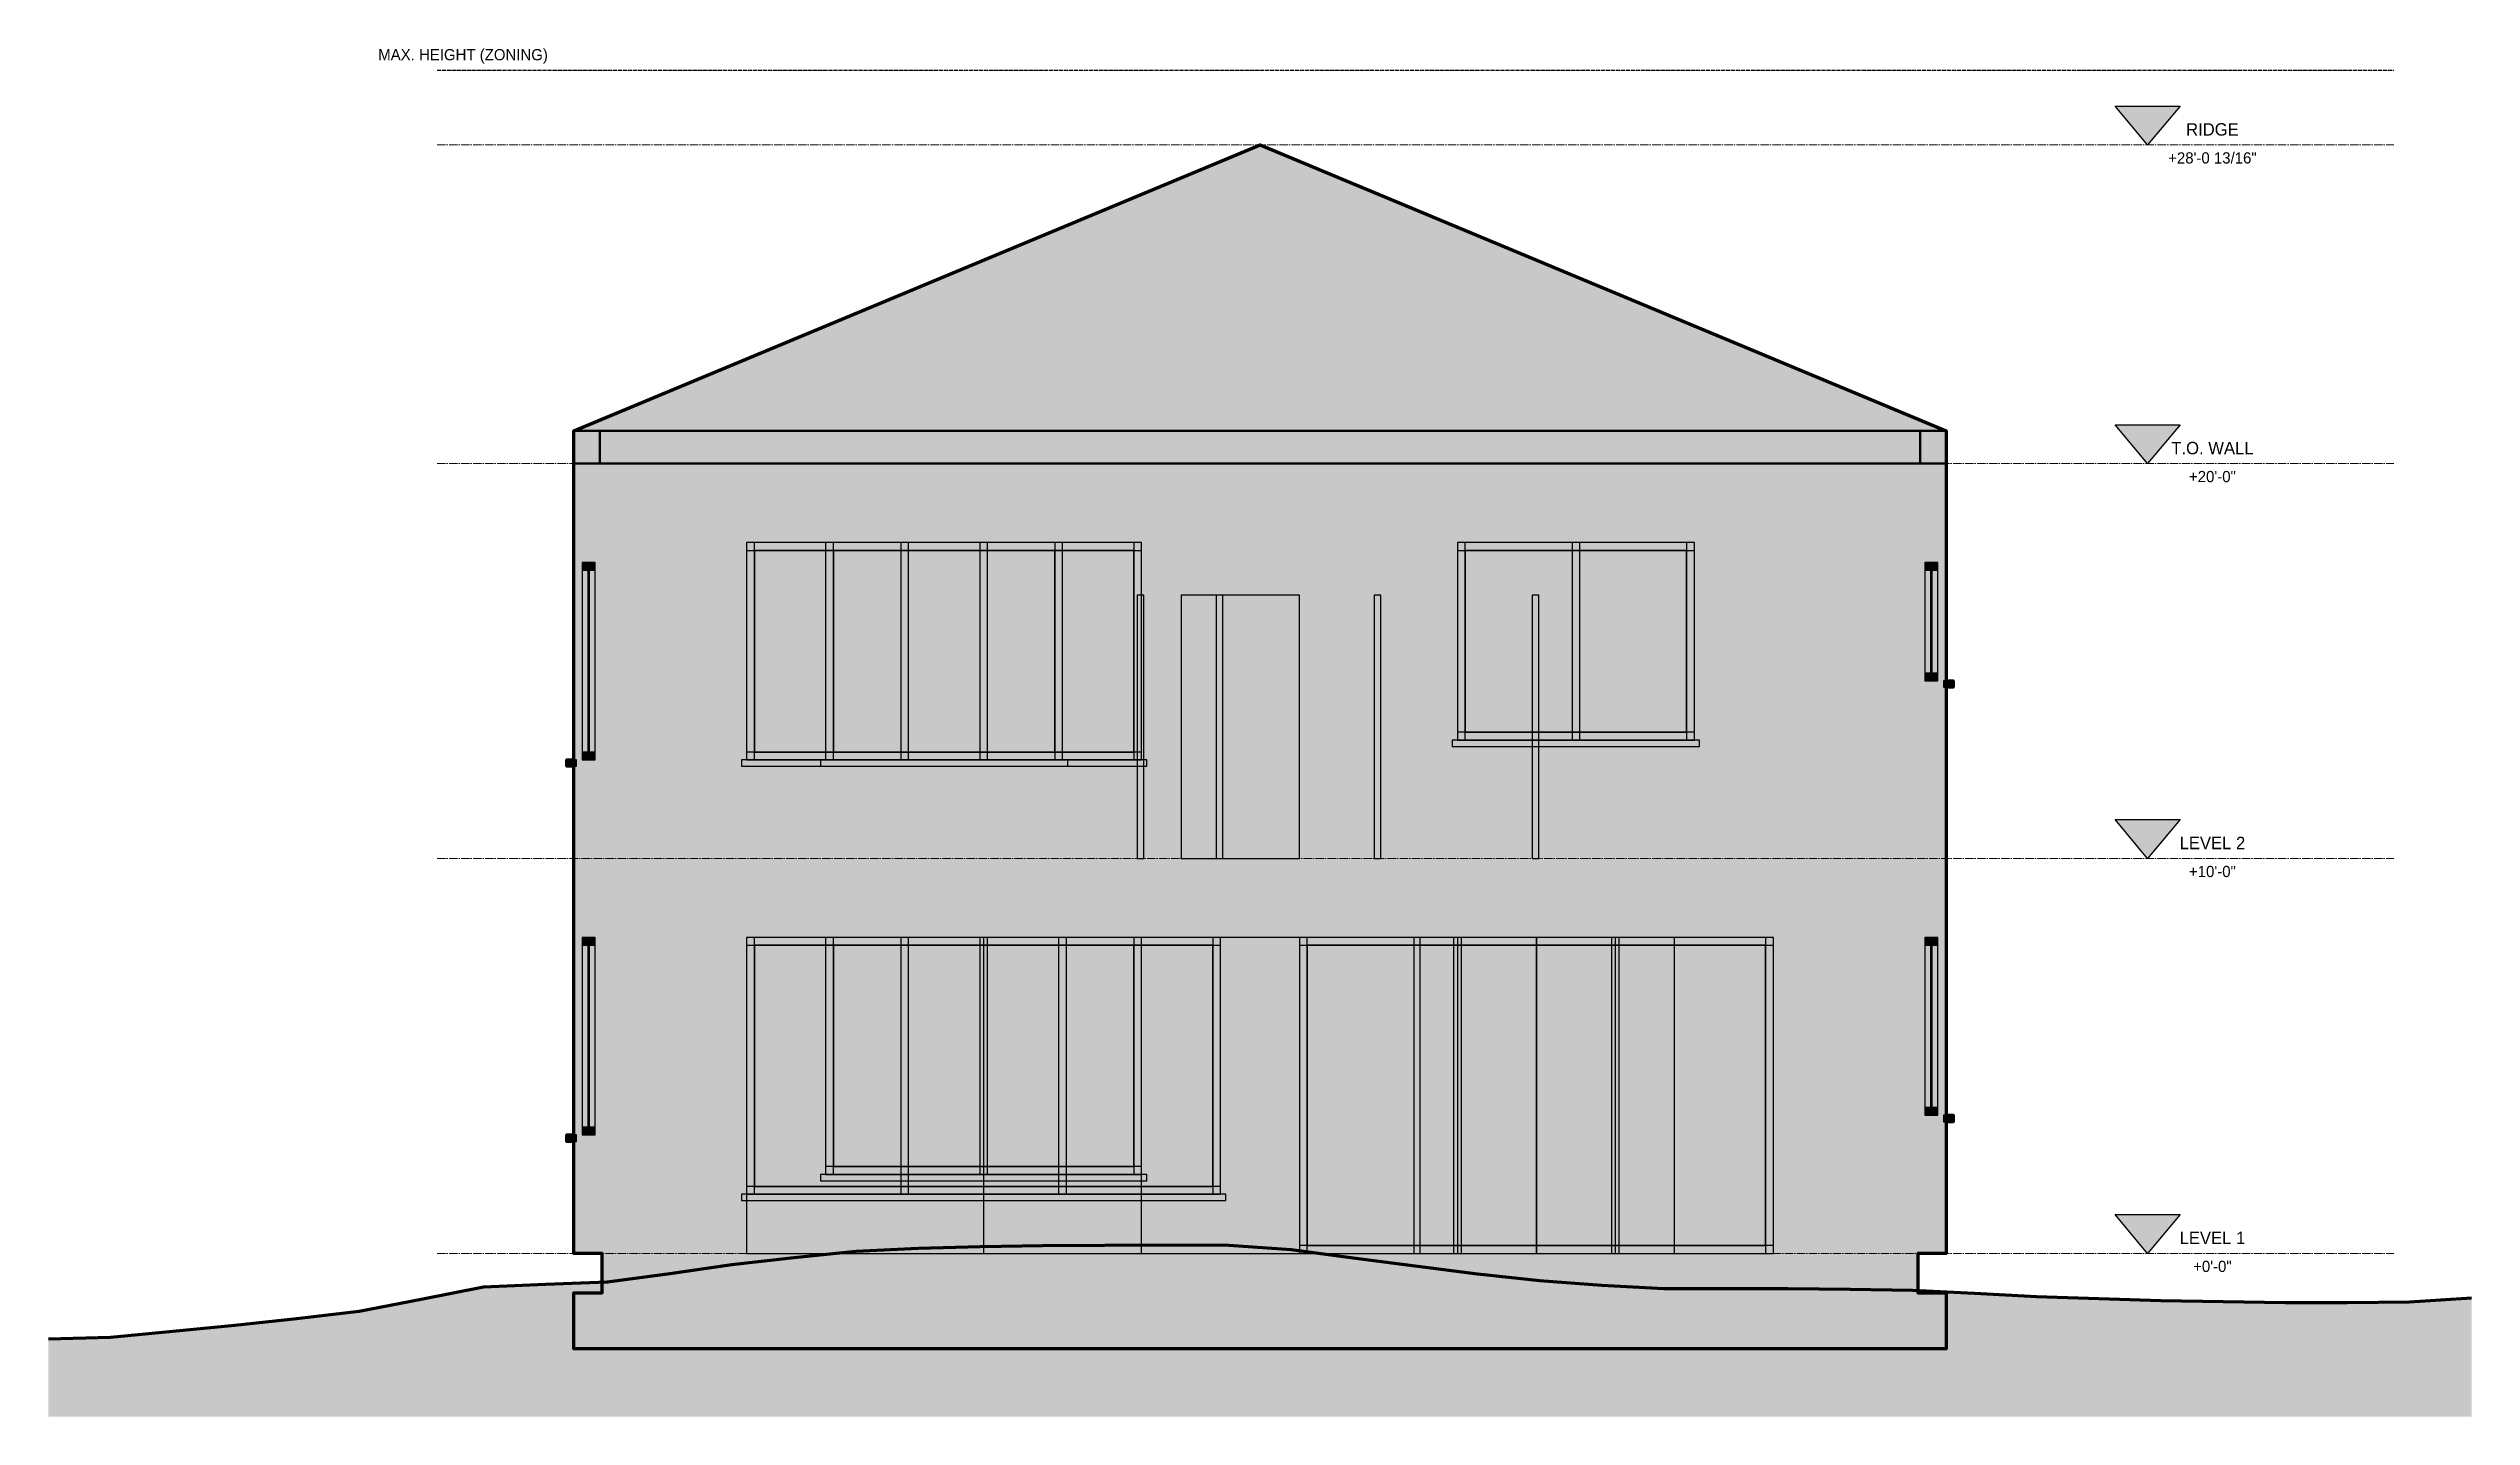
# Model space of a CAD drawing. Header units: inches. Extents: x -368 to 368, y -49 to 367.
import ezdxf
from ezdxf.enums import TextEntityAlignment as Align

# ---------------------------------------------------------------- set-up
doc = ezdxf.new("R2010")
doc.units = ezdxf.units.IN
doc.header["$MEASUREMENT"] = 0
doc.linetypes.add('DASHDOT', pattern=[3.556, 2.54, -0.508, 0, -0.508])
doc.linetypes.add('DASHED', pattern=[1.524, 1.27, -0.254])
for name, color, linetype, lineweight in [('A-ANNO-LEVL', 1, 'DASHDOT', 18), ('A-ANNO-SYMB', 7, 'CONTINUOUS', 25), ('A-ANNO-TEXT', 7, 'CONTINUOUS', 25), ('A-ELEV-FILL', 9, 'CONTINUOUS', 0), ('A-ELEV-OTLN', 7, 'CONTINUOUS', 70), ('A-GLAZ', 4, 'CONTINUOUS', 25), ('A-ROOF', 6, 'CONTINUOUS', 50), ('C-PROP-SBCK', 1, 'DASHED', 25), ('G-GRND', 7, 'CONTINUOUS', 100), ('G-GRND-PATT', 34, 'CONTINUOUS', 0)]:
    doc.layers.add(name, color=color, linetype=linetype, lineweight=lineweight)

msp = doc.modelspace()

# ---------------------------------------------------------------- hatches: boundary and pattern name
at = {"layer": 'A-ANNO-SYMB'}
for points in [[(269.72, 337.29), (259.88, 349.1), (279.56, 349.1)], [(269.72, 240.45), (259.88, 252.27), (279.56, 252.27)], [(269.72, 120.45), (259.88, 132.27), (279.56, 132.27)], [(269.72, 0.45), (259.88, 12.27), (279.56, 12.27)]]:
    msp.add_hatch(color=256, dxfattribs=at).paths.add_polyline_path(points)
at = {"layer": 'A-ELEV-FILL'}
for points in [[(-208.5, 120.45), (-199.5, 120.45), (-199.5, 240.45), (-208.5, 240.45)], [(-208.5, 210.45), (-199.5, 210.45), (-199.5, 240.45), (-208.5, 240.45)], [(-208.5, 120.45), (-199.5, 120.45), (-199.5, 240.45), (-208.5, 240.45)], [(-208.5, 210.45), (-199.5, 210.45), (-199.5, 240.45), (-208.5, 240.45)], [(-208.5, 120.45), (-199.5, 120.45), (-199.5, 240.45), (-208.5, 240.45)], [(-208.5, 210.45), (-199.5, 210.45), (-199.5, 240.45), (-208.5, 240.45)], [(-208.5, 120.45), (-199.5, 120.45), (-199.5, 240.45), (-208.5, 240.45)], [(-208.5, 120.45), (-156, 120.45), (-156, 240.45), (-208.5, 240.45)], [(-204, 120.45), (-24, 120.45), (-24, 240.45), (-204, 240.45)], [(-204, 120.45), (-12, 120.45), (-12, 240.45), (-204, 240.45)], [(-199.5, 120.45), (-132, 120.45), (-132, 240.45), (-199.5, 240.45)], [(-156, 216.45), (-60, 216.45), (-60, 240.45), (-156, 240.45)], [(-132, 216.45), (-36, 216.45), (-36, 240.45), (-132, 240.45)], [(-60, 120.45), (60, 120.45), (60, 240.45), (-60, 240.45)], [(-38.25, 120.45), (-33.75, 120.45), (-33.75, 240.45), (-38.25, 240.45)], [(-38.25, 200.49), (-33.75, 200.49), (-33.75, 240.45), (-38.25, 240.45)], [(-38.25, 120.45), (-33.75, 120.45), (-33.75, 240.45), (-38.25, 240.45)], [(-36, 120.45), (208.5, 120.45), (208.5, 240.45), (-36, 240.45)], [(-24, 200.49), (12, 200.49), (12, 240.45), (-24, 240.45)], [(-14.25, 120.45), (-9.75, 120.45), (-9.75, 240.45), (-14.25, 240.45)], [(-14.25, 200.49), (-9.75, 200.49), (-9.75, 240.45), (-14.25, 240.45)], [(-14.25, 120.45), (-9.75, 120.45), (-9.75, 240.45), (-14.25, 240.45)], [(12, 120.45), (204, 120.45), (204, 240.45), (12, 240.45)], [(33.75, 120.45), (38.25, 120.45), (38.25, 240.45), (33.75, 240.45)], [(33.75, 200.49), (38.25, 200.49), (38.25, 240.45), (33.75, 240.45)], [(33.75, 120.45), (38.25, 120.45), (38.25, 240.45), (33.75, 240.45)], [(60, 216.45), (132, 216.45), (132, 240.45), (60, 240.45)], [(81.75, 120.45), (86.25, 120.45), (86.25, 240.45), (81.75, 240.45)], [(81.75, 200.49), (86.25, 200.49), (86.25, 240.45), (81.75, 240.45)], [(81.75, 120.45), (86.25, 120.45), (86.25, 240.45), (81.75, 240.45)], [(81.75, 200.49), (86.25, 200.49), (86.25, 240.45), (81.75, 240.45)], [(81.75, 120.45), (86.25, 120.45), (86.25, 240.45), (81.75, 240.45)], [(84, 120.45), (204, 120.45), (204, 240.45), (84, 240.45)], [(132, 120.45), (199.5, 120.45), (199.5, 240.45), (132, 240.45)], [(199.5, 120.45), (208.5, 120.45), (208.5, 240.45), (199.5, 240.45)], [(199.5, 210.45), (208.5, 210.45), (208.5, 240.45), (199.5, 240.45)], [(199.5, 120.45), (208.5, 120.45), (208.5, 240.45), (199.5, 240.45)], [(199.5, 210.45), (208.5, 210.45), (208.5, 240.45), (199.5, 240.45)], [(199.5, 120.45), (208.5, 120.45), (208.5, 240.45), (199.5, 240.45)], [(199.5, 120.45), (208.5, 120.45), (208.5, 174.45), (199.5, 174.45)], [(199.5, 120.45), (208.5, 120.45), (208.5, 174.45), (199.5, 174.45)], [(60, 120.45), (132, 120.45), (132, 156.45), (60, 156.45)], [(-208.5, 120.45), (-199.5, 120.45), (-199.5, 150.45), (-208.5, 150.45)], [(-208.5, 120.45), (-199.5, 120.45), (-199.5, 150.45), (-208.5, 150.45)], [(-208.5, 120.45), (-199.5, 120.45), (-199.5, 150.45), (-208.5, 150.45)], [(-156, 120.45), (-60, 120.45), (-60, 150.45), (-156, 150.45)], [(-132, 120.45), (-36, 120.45), (-36, 150.45), (-132, 150.45)], [(-208.5, 0.45), (-199.5, 0.45), (-199.5, 120.45), (-208.5, 120.45)], [(-208.5, 96.45), (-199.5, 96.45), (-199.5, 120.45), (-208.5, 120.45)], [(-208.5, 0.45), (-199.5, 0.45), (-199.5, 120.45), (-208.5, 120.45)], [(-208.5, 96.45), (-199.5, 96.45), (-199.5, 120.45), (-208.5, 120.45)], [(-208.5, 0.45), (-199.5, 0.45), (-199.5, 120.45), (-208.5, 120.45)], [(-208.5, 0.45), (-156, 0.45), (-156, 120.45), (-208.5, 120.45)], [(-204, 0.45), (-84, 0.45), (-84, 120.45), (-204, 120.45)], [(-204, 0.45), (-156, 0.45), (-156, 120.45), (-204, 120.45)], [(-199.89, 108.45), (199.89, 108.45), (199.89, 120.45), (-199.89, 120.45)], [(-199.5, 0.45), (-132, 0.45), (-132, 120.45), (-199.5, 120.45)], [(-156, 96.45), (-36, 96.45), (-36, 120.45), (-156, 120.45)], [(-156, 96.45), (-12, 96.45), (-12, 120.45), (-156, 120.45)], [(-132, 96.45), (-36, 96.45), (-36, 120.45), (-132, 120.45)], [(-84, 96.45), (84, 96.45), (84, 120.45), (-84, 120.45)], [(-36, 0.45), (12, 0.45), (12, 120.45), (-36, 120.45)], [(-36, 0.45), (60, 0.45), (60, 120.45), (-36, 120.45)], [(-12, 0.45), (84, 0.45), (84, 120.45), (-12, 120.45)], [(12, 96.45), (156, 96.45), (156, 120.45), (12, 120.45)], [(45.75, 0.45), (50.25, 0.45), (50.25, 120.45), (45.75, 120.45)], [(45.75, 96.45), (50.25, 96.45), (50.25, 120.45), (45.75, 120.45)], [(45.75, 0.45), (50.25, 0.45), (50.25, 120.45), (45.75, 120.45)], [(60, 96.45), (108, 96.45), (108, 120.45), (60, 120.45)], [(84, 0.45), (204, 0.45), (204, 120.45), (84, 120.45)], [(84, 96.45), (126, 96.45), (126, 120.45), (84, 120.45)], [(108, 0.45), (204, 0.45), (204, 120.45), (108, 120.45)], [(126, 0.45), (199.5, 0.45), (199.5, 120.45), (126, 120.45)], [(156, 0.45), (208.5, 0.45), (208.5, 120.45), (156, 120.45)], [(158.83, 108.45), (199.89, 108.45), (199.89, 120.45), (158.83, 120.45)], [(199.5, 0.45), (208.5, 0.45), (208.5, 120.45), (199.5, 120.45)], [(199.5, 96.45), (208.5, 96.45), (208.5, 120.45), (199.5, 120.45)], [(199.5, 0.45), (208.5, 0.45), (208.5, 120.45), (199.5, 120.45)], [(160.8, 0.45), (199.2, 0.45), (199.2, 112.95), (160.8, 112.95)], [(160.8, 0.45), (199.2, 0.45), (199.2, 105.45), (160.8, 105.45)], [(160.8, 0.45), (199.2, 0.45), (199.2, 97.95), (160.8, 97.95)], [(160.8, 0.45), (199.2, 0.45), (199.2, 90.45), (160.8, 90.45)], [(160.8, 0.45), (199.2, 0.45), (199.2, 82.95), (160.8, 82.95)], [(160.8, 0.45), (199.2, 0.45), (199.2, 75.45), (160.8, 75.45)], [(160.8, 0.45), (199.2, 0.45), (199.2, 67.95), (160.8, 67.95)], [(160.8, 0.45), (199.2, 0.45), (199.2, 60.45), (160.8, 60.45)], [(160.8, 0.45), (199.2, 0.45), (199.2, 52.95), (160.8, 52.95)], [(160.8, 0.45), (199.2, 0.45), (199.2, 45.45), (160.8, 45.45)], [(160.8, 0.45), (199.2, 0.45), (199.2, 37.95), (160.8, 37.95)], [(199.5, 0.45), (208.5, 0.45), (208.5, 42.45), (199.5, 42.45)], [(-208.5, 0.45), (-199.5, 0.45), (-199.5, 36.45), (-208.5, 36.45)], [(-208.5, 0.45), (-199.5, 0.45), (-199.5, 36.45), (-208.5, 36.45)], [(160.8, 0.45), (199.2, 0.45), (199.2, 30.45), (160.8, 30.45)], [(-132, 0.45), (-36, 0.45), (-36, 24.45), (-132, 24.45)], [(160.8, 0.45), (199.2, 0.45), (199.2, 22.95), (160.8, 22.95)], [(-156, 0.45), (-12, 0.45), (-12, 18.45), (-156, 18.45)], [(160.8, 0.45), (199.2, 0.45), (199.2, 15.45), (160.8, 15.45)], [(160.8, 0.45), (199.2, 0.45), (199.2, 7.95), (160.8, 7.95)], [(-199.89, -11.55), (199.89, -11.55), (199.89, 0.45), (-199.89, 0.45)], [(-208.5, -28.52), (208.5, -28.52), (208.5, -11.55), (-208.5, -11.55)]]:
    msp.add_hatch(color=256, dxfattribs=at).paths.add_polyline_path(points)
at = {"layer": 'A-GLAZ'}
for points in [[(-156, 214.09), (-60, 214.09), (-60, 216.45), (-156, 216.45)], [(-156, 150.45), (-153.64, 150.45), (-153.64, 216.45), (-156, 216.45)], [(-153.64, 152.82), (-62.36, 152.82), (-62.36, 214.09), (-153.64, 214.09)], [(-132, 214.09), (-36, 214.09), (-36, 216.45), (-132, 216.45)], [(-132, 150.45), (-129.64, 150.45), (-129.64, 216.45), (-132, 216.45)], [(-129.64, 152.82), (-38.36, 152.82), (-38.36, 214.09), (-129.64, 214.09)], [(-109.18, 150.45), (-106.82, 150.45), (-106.82, 216.45), (-109.18, 216.45)], [(-85.18, 150.45), (-82.82, 150.45), (-82.82, 216.45), (-85.18, 216.45)], [(-62.36, 150.45), (-60, 150.45), (-60, 216.45), (-62.36, 216.45)], [(-38.36, 150.45), (-36, 150.45), (-36, 216.45), (-38.36, 216.45)], [(60, 214.09), (132, 214.09), (132, 216.45), (60, 216.45)], [(60, 156.45), (62.36, 156.45), (62.36, 216.45), (60, 216.45)], [(62.36, 158.82), (129.64, 158.82), (129.64, 214.09), (62.36, 214.09)], [(94.82, 156.45), (97.18, 156.45), (97.18, 216.45), (94.82, 216.45)], [(129.64, 156.45), (132, 156.45), (132, 216.45), (129.64, 216.45)], [(-205.97, 150.45), (-202.03, 150.45), (-202.03, 210.45), (-205.97, 210.45)], [(-205.97, 150.45), (-202.03, 150.45), (-202.03, 210.45), (-205.97, 210.45)], [(-205.97, 208.09), (-202.03, 208.09), (-202.03, 210.45), (-205.97, 210.45)], [(-205.97, 150.45), (-202.03, 150.45), (-202.03, 210.45), (-205.97, 210.45)], [(-205.97, 150.45), (-202.03, 150.45), (-202.03, 210.45), (-205.97, 210.45)], [(-205.97, 150.45), (-202.03, 150.45), (-202.03, 210.45), (-205.97, 210.45)], [(-205.97, 208.09), (-202.03, 208.09), (-202.03, 210.45), (-205.97, 210.45)], [(-205.97, 150.45), (-202.03, 150.45), (-202.03, 210.45), (-205.97, 210.45)], [(-205.97, 150.45), (-202.03, 150.45), (-202.03, 210.45), (-205.97, 210.45)], [(-205.97, 150.45), (-202.03, 150.45), (-202.03, 210.45), (-205.97, 210.45)], [(-205.97, 208.09), (-202.03, 208.09), (-202.03, 210.45), (-205.97, 210.45)], [(-205.97, 150.45), (-202.03, 150.45), (-202.03, 210.45), (-205.97, 210.45)], [(-204.24, 152.82), (-203.76, 152.82), (-203.76, 208.09), (-204.24, 208.09)], [(-204.24, 152.82), (-203.76, 152.82), (-203.76, 208.09), (-204.24, 208.09)], [(-204.24, 152.82), (-203.76, 152.82), (-203.76, 208.09), (-204.24, 208.09)], [(202.03, 174.45), (205.97, 174.45), (205.97, 210.45), (202.03, 210.45)], [(202.03, 208.09), (205.97, 208.09), (205.97, 210.45), (202.03, 210.45)], [(202.03, 174.45), (205.97, 174.45), (205.97, 210.45), (202.03, 210.45)], [(202.03, 174.45), (205.97, 174.45), (205.97, 210.45), (202.03, 210.45)], [(202.03, 208.09), (205.97, 208.09), (205.97, 210.45), (202.03, 210.45)], [(202.03, 174.45), (205.97, 174.45), (205.97, 210.45), (202.03, 210.45)], [(203.76, 176.82), (204.24, 176.82), (204.24, 208.09), (203.76, 208.09)], [(203.76, 176.82), (204.24, 176.82), (204.24, 208.09), (203.76, 208.09)], [(-37.29, 120.45), (-35.32, 120.45), (-35.32, 200.49), (-37.29, 200.49)], [(-24, 120.45), (12, 120.45), (12, 200.49), (-24, 200.49)], [(-13.29, 120.45), (-11.32, 120.45), (-11.32, 200.49), (-13.29, 200.49)], [(34.71, 120.45), (36.68, 120.45), (36.68, 200.49), (34.71, 200.49)], [(82.71, 120.45), (84.68, 120.45), (84.68, 200.49), (82.71, 200.49)], [(82.71, 120.45), (84.68, 120.45), (84.68, 200.49), (82.71, 200.49)], [(202.03, 174.45), (205.97, 174.45), (205.97, 176.82), (202.03, 176.82)], [(202.03, 174.45), (205.97, 174.45), (205.97, 176.82), (202.03, 176.82)], [(207.71, 172.49), (210.67, 172.49), (210.67, 174.45), (207.71, 174.45)], [(207.71, 172.49), (210.67, 172.49), (210.67, 174.45), (207.71, 174.45)], [(58.43, 154.49), (133.57, 154.49), (133.57, 156.45), (58.43, 156.45)], [(60, 156.45), (132, 156.45), (132, 158.82), (60, 158.82)], [(-210.67, 148.49), (-207.71, 148.49), (-207.71, 150.45), (-210.67, 150.45)], [(-210.67, 148.49), (-207.71, 148.49), (-207.71, 150.45), (-210.67, 150.45)], [(-210.67, 148.49), (-207.71, 148.49), (-207.71, 150.45), (-210.67, 150.45)], [(-205.97, 150.45), (-202.03, 150.45), (-202.03, 152.82), (-205.97, 152.82)], [(-205.97, 150.45), (-202.03, 150.45), (-202.03, 152.82), (-205.97, 152.82)], [(-205.97, 150.45), (-202.03, 150.45), (-202.03, 152.82), (-205.97, 152.82)], [(-157.57, 148.49), (-58.43, 148.49), (-58.43, 150.45), (-157.57, 150.45)], [(-156, 150.45), (-60, 150.45), (-60, 152.82), (-156, 152.82)], [(-133.57, 148.49), (-34.43, 148.49), (-34.43, 150.45), (-133.57, 150.45)], [(-132, 150.45), (-36, 150.45), (-36, 152.82), (-132, 152.82)], [(-205.97, 36.45), (-202.03, 36.45), (-202.03, 96.45), (-205.97, 96.45)], [(-205.97, 36.45), (-202.03, 36.45), (-202.03, 96.45), (-205.97, 96.45)], [(-205.97, 94.09), (-202.03, 94.09), (-202.03, 96.45), (-205.97, 96.45)], [(-205.97, 36.45), (-202.03, 36.45), (-202.03, 96.45), (-205.97, 96.45)], [(-205.97, 36.45), (-202.03, 36.45), (-202.03, 96.45), (-205.97, 96.45)], [(-205.97, 94.09), (-202.03, 94.09), (-202.03, 96.45), (-205.97, 96.45)], [(-205.97, 36.45), (-202.03, 36.45), (-202.03, 96.45), (-205.97, 96.45)], [(-156, 0.45), (-36, 0.45), (-36, 96.45), (-156, 96.45)], [(-156, 94.09), (-12, 94.09), (-12, 96.45), (-156, 96.45)], [(-156, 18.45), (-153.64, 18.45), (-153.64, 96.45), (-156, 96.45)], [(-132, 94.09), (-36, 94.09), (-36, 96.45), (-132, 96.45)], [(-132, 24.45), (-129.64, 24.45), (-129.64, 96.45), (-132, 96.45)], [(-109.18, 18.45), (-106.82, 18.45), (-106.82, 96.45), (-109.18, 96.45)], [(-85.18, 24.45), (-82.82, 24.45), (-82.82, 96.45), (-85.18, 96.45)], [(-84, 0.45), (84, 0.45), (84, 96.45), (-84, 96.45)], [(-61.18, 18.45), (-58.82, 18.45), (-58.82, 96.45), (-61.18, 96.45)], [(-38.36, 24.45), (-36, 24.45), (-36, 96.45), (-38.36, 96.45)], [(-14.36, 18.45), (-12, 18.45), (-12, 96.45), (-14.36, 96.45)], [(12, 94.09), (156, 94.09), (156, 96.45), (12, 96.45)], [(12, 0.45), (14.36, 0.45), (14.36, 96.45), (12, 96.45)], [(46.71, 0.45), (48.68, 0.45), (48.68, 96.45), (46.71, 96.45)], [(58.82, 0.45), (61.18, 0.45), (61.18, 96.45), (58.82, 96.45)], [(60, 0.45), (108, 0.45), (108, 96.45), (60, 96.45)], [(84, 0.45), (126, 0.45), (126, 96.45), (84, 96.45)], [(106.82, 0.45), (109.18, 0.45), (109.18, 96.45), (106.82, 96.45)], [(153.64, 0.45), (156, 0.45), (156, 96.45), (153.64, 96.45)], [(202.03, 42.45), (205.97, 42.45), (205.97, 96.45), (202.03, 96.45)], [(202.03, 42.45), (205.97, 42.45), (205.97, 96.45), (202.03, 96.45)], [(202.03, 94.09), (205.97, 94.09), (205.97, 96.45), (202.03, 96.45)], [(202.03, 42.45), (205.97, 42.45), (205.97, 96.45), (202.03, 96.45)], [(-204.24, 38.82), (-203.76, 38.82), (-203.76, 94.09), (-204.24, 94.09)], [(-204.24, 38.82), (-203.76, 38.82), (-203.76, 94.09), (-204.24, 94.09)], [(-153.64, 20.82), (-14.36, 20.82), (-14.36, 94.09), (-153.64, 94.09)], [(-129.64, 26.82), (-38.36, 26.82), (-38.36, 94.09), (-129.64, 94.09)], [(14.36, 2.82), (153.64, 2.82), (153.64, 94.09), (14.36, 94.09)], [(203.76, 44.82), (204.24, 44.82), (204.24, 94.09), (203.76, 94.09)], [(202.03, 42.45), (205.97, 42.45), (205.97, 44.82), (202.03, 44.82)], [(-205.97, 36.45), (-202.03, 36.45), (-202.03, 38.82), (-205.97, 38.82)], [(-205.97, 36.45), (-202.03, 36.45), (-202.03, 38.82), (-205.97, 38.82)], [(207.71, 40.49), (210.67, 40.49), (210.67, 42.45), (207.71, 42.45)], [(-210.67, 34.49), (-207.71, 34.49), (-207.71, 36.45), (-210.67, 36.45)], [(-210.67, 34.49), (-207.71, 34.49), (-207.71, 36.45), (-210.67, 36.45)], [(-133.57, 22.49), (-34.43, 22.49), (-34.43, 24.45), (-133.57, 24.45)], [(-132, 24.45), (-36, 24.45), (-36, 26.82), (-132, 26.82)], [(-157.57, 16.49), (-10.43, 16.49), (-10.43, 18.45), (-157.57, 18.45)], [(-156, 18.45), (-12, 18.45), (-12, 20.82), (-156, 20.82)], [(12, 0.45), (156, 0.45), (156, 2.82), (12, 2.82)]]:
    msp.add_hatch(color=256, dxfattribs=at).paths.add_polyline_path(points)
at = {"layer": 'A-ROOF'}
for points in [[(-208.5, 250.41), (208.5, 250.41), (0, 337.29)], [(-208.5, 240.45), (208.5, 240.45), (208.5, 250.41), (-208.5, 250.41)], [(-200.63, 240.45), (200.63, 240.45), (200.63, 250.41), (-200.63, 250.41)]]:
    msp.add_hatch(color=256, dxfattribs=at).paths.add_polyline_path(points)
at = {"layer": 'G-GRND-PATT'}
msp.add_hatch(color=256, dxfattribs=at).paths.add_polyline_path([(-368.15, -25.49), (-349.27, -25), (-330.39, -23.18), (-311.51, -21.32), (-292.63, -19.31), (-273.75, -17.14), (-254.87, -13.42), (-235.99, -9.73), (-217.11, -8.93), (-198.23, -8.13), (-179.35, -5.61), (-160.47, -2.94), (-141.59, -0.82), (-122.72, 1.19), (-103.84, 2.07), (-84.96, 2.58), (-66.08, 2.85), (-47.2, 2.99), (-28.32, 3.03), (-9.44, 2.98), (9.44, 1.69), (28.32, -0.84), (47.2, -3.33), (66.08, -5.75), (84.96, -7.81), (103.84, -9.15), (122.72, -10.16), (141.59, -10.16), (160.47, -10.19), (179.35, -10.41), (198.23, -10.68), (217.11, -11.67), (235.99, -12.67), (254.87, -13.26), (273.75, -13.85), (292.63, -14.17), (311.51, -14.47), (330.39, -14.42), (349.27, -14.3), (368.15, -13.07), (368.15, -49.11), (-368.15, -49.11), (-368.15, -25.49)])

# ---------------------------------------------------------------- linework, layer by layer
at = {"layer": 'A-ANNO-LEVL'}
for points in [[(-250.04, 337.29), (344.52, 337.29)], [(-250.04, 240.45), (344.52, 240.45)], [(-250.04, 120.45), (344.52, 120.45)], [(-250.04, 0.45), (344.52, 0.45)]]:
    msp.add_lwpolyline(points, dxfattribs=at)
at = {"layer": 'A-ANNO-SYMB'}
for points in [[(269.72, 337.29), (259.88, 349.1), (279.56, 349.1)], [(269.72, 240.45), (259.88, 252.27), (279.56, 252.27)], [(269.72, 120.45), (259.88, 132.27), (279.56, 132.27)], [(269.72, 0.45), (259.88, 12.27), (279.56, 12.27)]]:
    msp.add_lwpolyline(points, close=True, dxfattribs=at)
at = {"layer": 'A-ELEV-OTLN'}
msp.add_lwpolyline([(-208.5, 148.49), (-210.67, 148.49), (-210.67, 150.45), (-208.5, 150.45), (-208.5, 210.45), (-208.5, 240.45), (-208.5, 250.41), (0, 337.29), (208.5, 250.41), (208.5, 240.45), (208.5, 210.45), (208.5, 174.45), (210.67, 174.45), (210.67, 172.49), (208.5, 172.49), (208.5, 120.45), (208.5, 96.45), (208.5, 42.45), (210.67, 42.45), (210.67, 40.49), (208.5, 40.49), (208.5, 0.45), (204, 0.45), (199.89, 0.45), (199.89, -11.55), (208.5, -11.55), (208.5, -28.52), (-208.5, -28.52), (-208.5, -11.55), (-199.89, -11.55), (-199.89, 0.45), (-204, 0.45), (-208.5, 0.45), (-208.5, 34.49), (-210.67, 34.49), (-210.67, 36.45), (-208.5, 36.45), (-208.5, 96.45), (-208.5, 120.45), (-208.5, 148.49)], close=True, dxfattribs=at)
at = {"layer": 'A-GLAZ'}
for points in [[(-156, 214.09), (-60, 214.09), (-60, 216.45), (-156, 216.45)], [(-156, 150.45), (-153.64, 150.45), (-153.64, 216.45), (-156, 216.45)], [(-153.64, 152.82), (-62.36, 152.82), (-62.36, 214.09), (-153.64, 214.09)], [(-132, 214.09), (-36, 214.09), (-36, 216.45), (-132, 216.45)], [(-132, 150.45), (-129.64, 150.45), (-129.64, 216.45), (-132, 216.45)], [(-129.64, 152.82), (-38.36, 152.82), (-38.36, 214.09), (-129.64, 214.09)], [(-109.18, 150.45), (-106.82, 150.45), (-106.82, 216.45), (-109.18, 216.45)], [(-85.18, 150.45), (-82.82, 150.45), (-82.82, 216.45), (-85.18, 216.45)], [(-62.36, 150.45), (-60, 150.45), (-60, 216.45), (-62.36, 216.45)], [(-38.36, 150.45), (-36, 150.45), (-36, 216.45), (-38.36, 216.45)], [(60, 214.09), (132, 214.09), (132, 216.45), (60, 216.45)], [(60, 156.45), (62.36, 156.45), (62.36, 216.45), (60, 216.45)], [(62.36, 158.82), (129.64, 158.82), (129.64, 214.09), (62.36, 214.09)], [(94.82, 156.45), (97.18, 156.45), (97.18, 216.45), (94.82, 216.45)], [(129.64, 156.45), (132, 156.45), (132, 216.45), (129.64, 216.45)], [(-205.97, 150.45), (-202.03, 150.45), (-202.03, 210.45), (-205.97, 210.45)], [(-205.97, 150.45), (-202.03, 150.45), (-202.03, 210.45), (-205.97, 210.45)], [(-205.97, 208.09), (-202.03, 208.09), (-202.03, 210.45), (-205.97, 210.45)], [(-205.97, 150.45), (-202.03, 150.45), (-202.03, 210.45), (-205.97, 210.45)], [(-205.97, 150.45), (-202.03, 150.45), (-202.03, 210.45), (-205.97, 210.45)], [(-205.97, 150.45), (-202.03, 150.45), (-202.03, 210.45), (-205.97, 210.45)], [(-205.97, 208.09), (-202.03, 208.09), (-202.03, 210.45), (-205.97, 210.45)], [(-205.97, 150.45), (-202.03, 150.45), (-202.03, 210.45), (-205.97, 210.45)], [(-205.97, 150.45), (-202.03, 150.45), (-202.03, 210.45), (-205.97, 210.45)], [(-205.97, 150.45), (-202.03, 150.45), (-202.03, 210.45), (-205.97, 210.45)], [(-205.97, 208.09), (-202.03, 208.09), (-202.03, 210.45), (-205.97, 210.45)], [(-205.97, 150.45), (-202.03, 150.45), (-202.03, 210.45), (-205.97, 210.45)], [(-204.24, 152.82), (-203.76, 152.82), (-203.76, 208.09), (-204.24, 208.09)], [(-204.24, 152.82), (-203.76, 152.82), (-203.76, 208.09), (-204.24, 208.09)], [(-204.24, 152.82), (-203.76, 152.82), (-203.76, 208.09), (-204.24, 208.09)], [(202.03, 174.45), (205.97, 174.45), (205.97, 210.45), (202.03, 210.45)], [(202.03, 208.09), (205.97, 208.09), (205.97, 210.45), (202.03, 210.45)], [(202.03, 174.45), (205.97, 174.45), (205.97, 210.45), (202.03, 210.45)], [(202.03, 174.45), (205.97, 174.45), (205.97, 210.45), (202.03, 210.45)], [(202.03, 208.09), (205.97, 208.09), (205.97, 210.45), (202.03, 210.45)], [(202.03, 174.45), (205.97, 174.45), (205.97, 210.45), (202.03, 210.45)], [(203.76, 176.82), (204.24, 176.82), (204.24, 208.09), (203.76, 208.09)], [(203.76, 176.82), (204.24, 176.82), (204.24, 208.09), (203.76, 208.09)], [(-37.29, 120.45), (-35.32, 120.45), (-35.32, 200.49), (-37.29, 200.49)], [(-24, 120.45), (12, 120.45), (12, 200.49), (-24, 200.49)], [(-13.29, 120.45), (-11.32, 120.45), (-11.32, 200.49), (-13.29, 200.49)], [(34.71, 120.45), (36.68, 120.45), (36.68, 200.49), (34.71, 200.49)], [(82.71, 120.45), (84.68, 120.45), (84.68, 200.49), (82.71, 200.49)], [(82.71, 120.45), (84.68, 120.45), (84.68, 200.49), (82.71, 200.49)], [(202.03, 174.45), (205.97, 174.45), (205.97, 176.82), (202.03, 176.82)], [(202.03, 174.45), (205.97, 174.45), (205.97, 176.82), (202.03, 176.82)], [(207.71, 172.49), (210.67, 172.49), (210.67, 174.45), (207.71, 174.45)], [(207.71, 172.49), (210.67, 172.49), (210.67, 174.45), (207.71, 174.45)], [(58.43, 154.49), (133.57, 154.49), (133.57, 156.45), (58.43, 156.45)], [(60, 156.45), (132, 156.45), (132, 158.82), (60, 158.82)], [(-210.67, 148.49), (-207.71, 148.49), (-207.71, 150.45), (-210.67, 150.45)], [(-210.67, 148.49), (-207.71, 148.49), (-207.71, 150.45), (-210.67, 150.45)], [(-210.67, 148.49), (-207.71, 148.49), (-207.71, 150.45), (-210.67, 150.45)], [(-205.97, 150.45), (-202.03, 150.45), (-202.03, 152.82), (-205.97, 152.82)], [(-205.97, 150.45), (-202.03, 150.45), (-202.03, 152.82), (-205.97, 152.82)], [(-205.97, 150.45), (-202.03, 150.45), (-202.03, 152.82), (-205.97, 152.82)], [(-157.57, 148.49), (-58.43, 148.49), (-58.43, 150.45), (-157.57, 150.45)], [(-156, 150.45), (-60, 150.45), (-60, 152.82), (-156, 152.82)], [(-133.57, 148.49), (-34.43, 148.49), (-34.43, 150.45), (-133.57, 150.45)], [(-132, 150.45), (-36, 150.45), (-36, 152.82), (-132, 152.82)], [(-205.97, 36.45), (-202.03, 36.45), (-202.03, 96.45), (-205.97, 96.45)], [(-205.97, 36.45), (-202.03, 36.45), (-202.03, 96.45), (-205.97, 96.45)], [(-205.97, 94.09), (-202.03, 94.09), (-202.03, 96.45), (-205.97, 96.45)], [(-205.97, 36.45), (-202.03, 36.45), (-202.03, 96.45), (-205.97, 96.45)], [(-205.97, 36.45), (-202.03, 36.45), (-202.03, 96.45), (-205.97, 96.45)], [(-205.97, 94.09), (-202.03, 94.09), (-202.03, 96.45), (-205.97, 96.45)], [(-205.97, 36.45), (-202.03, 36.45), (-202.03, 96.45), (-205.97, 96.45)], [(-156, 0.45), (-36, 0.45), (-36, 96.45), (-156, 96.45)], [(-156, 94.09), (-12, 94.09), (-12, 96.45), (-156, 96.45)], [(-156, 18.45), (-153.64, 18.45), (-153.64, 96.45), (-156, 96.45)], [(-132, 94.09), (-36, 94.09), (-36, 96.45), (-132, 96.45)], [(-132, 24.45), (-129.64, 24.45), (-129.64, 96.45), (-132, 96.45)], [(-109.18, 18.45), (-106.82, 18.45), (-106.82, 96.45), (-109.18, 96.45)], [(-85.18, 24.45), (-82.82, 24.45), (-82.82, 96.45), (-85.18, 96.45)], [(-84, 0.45), (84, 0.45), (84, 96.45), (-84, 96.45)], [(-61.18, 18.45), (-58.82, 18.45), (-58.82, 96.45), (-61.18, 96.45)], [(-38.36, 24.45), (-36, 24.45), (-36, 96.45), (-38.36, 96.45)], [(-14.36, 18.45), (-12, 18.45), (-12, 96.45), (-14.36, 96.45)], [(12, 94.09), (156, 94.09), (156, 96.45), (12, 96.45)], [(12, 0.45), (14.36, 0.45), (14.36, 96.45), (12, 96.45)], [(46.71, 0.45), (48.68, 0.45), (48.68, 96.45), (46.71, 96.45)], [(58.82, 0.45), (61.18, 0.45), (61.18, 96.45), (58.82, 96.45)], [(60, 0.45), (108, 0.45), (108, 96.45), (60, 96.45)], [(84, 0.45), (126, 0.45), (126, 96.45), (84, 96.45)], [(106.82, 0.45), (109.18, 0.45), (109.18, 96.45), (106.82, 96.45)], [(153.64, 0.45), (156, 0.45), (156, 96.45), (153.64, 96.45)], [(202.03, 42.45), (205.97, 42.45), (205.97, 96.45), (202.03, 96.45)], [(202.03, 42.45), (205.97, 42.45), (205.97, 96.45), (202.03, 96.45)], [(202.03, 94.09), (205.97, 94.09), (205.97, 96.45), (202.03, 96.45)], [(202.03, 42.45), (205.97, 42.45), (205.97, 96.45), (202.03, 96.45)], [(-204.24, 38.82), (-203.76, 38.82), (-203.76, 94.09), (-204.24, 94.09)], [(-204.24, 38.82), (-203.76, 38.82), (-203.76, 94.09), (-204.24, 94.09)], [(-153.64, 20.82), (-14.36, 20.82), (-14.36, 94.09), (-153.64, 94.09)], [(-129.64, 26.82), (-38.36, 26.82), (-38.36, 94.09), (-129.64, 94.09)], [(14.36, 2.82), (153.64, 2.82), (153.64, 94.09), (14.36, 94.09)], [(203.76, 44.82), (204.24, 44.82), (204.24, 94.09), (203.76, 94.09)], [(202.03, 42.45), (205.97, 42.45), (205.97, 44.82), (202.03, 44.82)], [(-205.97, 36.45), (-202.03, 36.45), (-202.03, 38.82), (-205.97, 38.82)], [(-205.97, 36.45), (-202.03, 36.45), (-202.03, 38.82), (-205.97, 38.82)], [(207.71, 40.49), (210.67, 40.49), (210.67, 42.45), (207.71, 42.45)], [(-210.67, 34.49), (-207.71, 34.49), (-207.71, 36.45), (-210.67, 36.45)], [(-210.67, 34.49), (-207.71, 34.49), (-207.71, 36.45), (-210.67, 36.45)], [(-133.57, 22.49), (-34.43, 22.49), (-34.43, 24.45), (-133.57, 24.45)], [(-132, 24.45), (-36, 24.45), (-36, 26.82), (-132, 26.82)], [(-157.57, 16.49), (-10.43, 16.49), (-10.43, 18.45), (-157.57, 18.45)], [(-156, 18.45), (-12, 18.45), (-12, 20.82), (-156, 20.82)], [(12, 0.45), (156, 0.45), (156, 2.82), (12, 2.82)]]:
    msp.add_lwpolyline(points, close=True, dxfattribs=at)
at = {"layer": 'A-ROOF'}
for points in [[(-208.5, 250.41), (208.5, 250.41), (0, 337.29)], [(-208.5, 240.45), (208.5, 240.45), (208.5, 250.41), (-208.5, 250.41)], [(-200.63, 240.45), (200.63, 240.45), (200.63, 250.41), (-200.63, 250.41)]]:
    msp.add_lwpolyline(points, close=True, dxfattribs=at)
at = {"layer": 'C-PROP-SBCK'}
msp.add_lwpolyline([(-250.04, 360), (344.52, 360)], dxfattribs=at)
at = {"layer": 'G-GRND'}
msp.add_lwpolyline([(-368.15, -25.49), (-349.27, -25), (-330.39, -23.18), (-311.51, -21.32), (-292.63, -19.31), (-273.75, -17.14), (-254.87, -13.42), (-235.99, -9.73), (-217.11, -8.93), (-198.23, -8.13), (-179.35, -5.61), (-160.47, -2.94), (-141.59, -0.82), (-122.72, 1.19), (-103.84, 2.07), (-84.96, 2.58), (-66.08, 2.85), (-47.2, 2.99), (-28.32, 3.03), (-9.44, 2.98), (9.44, 1.69), (28.32, -0.84), (47.2, -3.33), (66.08, -5.75), (84.96, -7.81), (103.84, -9.15), (122.72, -10.16), (141.59, -10.16), (160.47, -10.19), (179.35, -10.41), (198.23, -10.68), (217.11, -11.67), (235.99, -12.67), (254.87, -13.26), (273.75, -13.85), (292.63, -14.17), (311.51, -14.47), (330.39, -14.42), (349.27, -14.3), (368.15, -13.07)], dxfattribs=at)

# ---------------------------------------------------------------- texts
at = {"layer": 'A-ANNO-TEXT'}
for s, height, p in [('MAX. HEIGHT (ZONING)', 3.4016, (-242.16, 364.72)), ('RIDGE', 3.78, (289.41, 342.01)), ('+28\'-0 13/16"', 3.4016, (289.41, 333.35)), ('T.O. WALL', 3.78, (289.41, 245.18)), ('+20\'-0"', 3.402, (289.41, 236.52)), ('LEVEL 2', 3.78, (289.41, 125.18)), ('+10\'-0"', 3.402, (289.41, 116.52)), ('LEVEL 1', 3.78, (289.41, 5.18)), ('+0\'-0"', 3.402, (289.41, -3.48))]:
    msp.add_text(s, height=height, dxfattribs=at).set_placement(p, align=Align.MIDDLE_CENTER)

doc.saveas('drawing.dxf')
